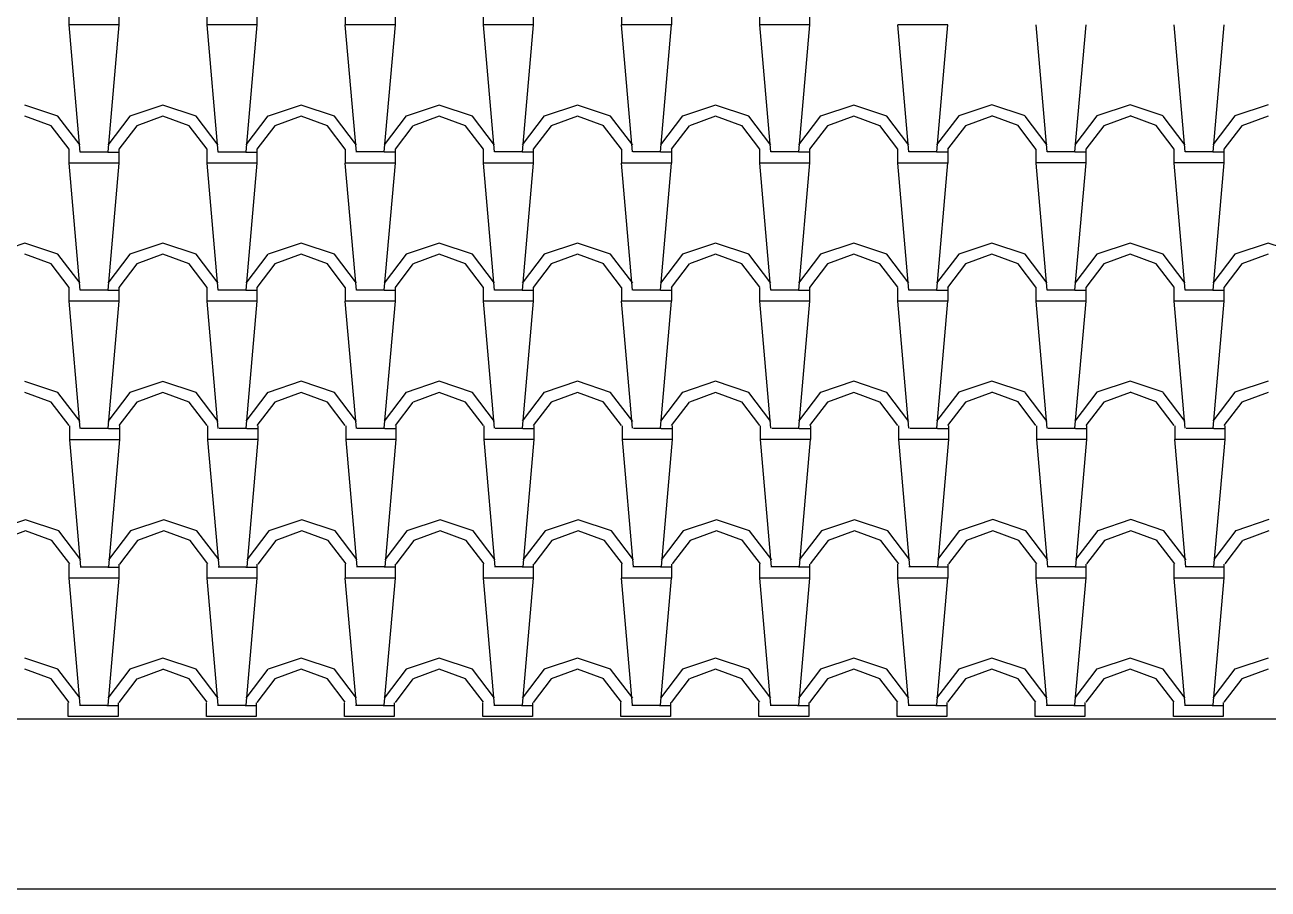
# Model space of a CAD drawing. Extents: x 32549 to 39694, y 7645 to 11950.
# Drawn here: x 34440.8 to 34575.8, y 8915.9 to 9009.8 of the extents above; entities that cross this region are included whole.
import ezdxf

# ---------------------------------------------------------------- set-up
doc = ezdxf.new("R2010")
doc.units = 0
doc.header["$LTSCALE"] = 80
doc.header["$MEASUREMENT"] = 0
doc.layers.add('C3', color=3, linetype='CONTINUOUS')
doc.layers.add('ROOF', color=11, linetype='CONTINUOUS')

msp = doc.modelspace()

# ---------------------------------------------------------------- linework, layer by layer
at = {"layer": 'C3'}
for p, q in [((34986.15, 8934.39), (34021.15, 8934.39)), ((34986.15, 8915.92), (34021.15, 8915.92))]:
    msp.add_line(p, q, dxfattribs=at)
at = {"layer": 'ROOF'}
for p, q in [((34445.63, 9009.76), (34445.63, 9011.26)), ((34451.03, 9011.26), (34451.03, 9009.76)), ((34460.63, 9009.76), (34460.63, 9011.26)), ((34466.03, 9011.26), (34466.03, 9009.76)), ((34475.64, 9009.77), (34475.64, 9011.27)), ((34481.04, 9011.27), (34481.04, 9009.77)), ((34490.64, 9009.77), (34490.64, 9011.27)), ((34496.04, 9011.27), (34496.04, 9009.77)), ((34505.64, 9009.77), (34505.64, 9011.27)), ((34511.04, 9011.27), (34511.04, 9009.77)), ((34520.64, 9009.77), (34520.64, 9011.27)), ((34526.04, 9011.27), (34526.04, 9009.77)), ((34446.83, 8995.96), (34445.63, 9009.76)), ((34449.83, 9009.76), (34445.63, 9009.76)), ((34451.03, 9009.77), (34449.83, 8995.97)), ((34451.03, 9009.76), (34449.83, 9009.76)), ((34461.83, 8995.96), (34460.63, 9009.76)), ((34464.83, 9009.76), (34460.63, 9009.76)), ((34466.03, 9009.77), (34464.83, 8995.97)), ((34466.03, 9009.76), (34464.83, 9009.76)), ((34476.83, 8995.96), (34475.63, 9009.76)), ((34479.84, 9009.77), (34475.64, 9009.77)), ((34481.03, 9009.77), (34479.83, 8995.97)), ((34481.04, 9009.77), (34479.84, 9009.77)), ((34491.83, 8995.97), (34490.63, 9009.77)), ((34494.84, 9009.77), (34490.64, 9009.77)), ((34496.03, 9009.77), (34494.83, 8995.97)), ((34496.04, 9009.77), (34494.84, 9009.77)), ((34506.83, 8995.97), (34505.63, 9009.77)), ((34509.84, 9009.77), (34505.64, 9009.77)), ((34511.03, 9009.77), (34509.83, 8995.97)), ((34511.04, 9009.77), (34509.84, 9009.77)), ((34521.83, 8995.97), (34520.63, 9009.77)), ((34524.84, 9009.77), (34520.64, 9009.77)), ((34526.03, 9009.78), (34524.83, 8995.98)), ((34526.04, 9009.77), (34524.84, 9009.77)), ((34539.84, 9009.77), (34535.64, 9009.77)), ((34536.84, 8995.97), (34535.64, 9009.77)), ((34541.03, 9009.78), (34539.83, 8995.98)), ((34541.04, 9009.77), (34539.84, 9009.77)), ((34551.84, 8995.97), (34550.64, 9009.77)), ((34556.03, 9009.78), (34554.83, 8995.98)), ((34566.84, 8995.97), (34565.64, 9009.77)), ((34571.04, 9009.78), (34569.84, 8995.98)), ((34444.43, 8999.86), (34440.83, 9001.06)), ((34455.83, 9001.06), (34452.23, 8999.86)), ((34459.43, 8999.86), (34455.83, 9001.06)), ((34470.84, 9001.07), (34467.24, 8999.87)), ((34474.44, 8999.87), (34470.84, 9001.07)), ((34485.84, 9001.07), (34482.24, 8999.87)), ((34489.44, 8999.87), (34485.84, 9001.07)), ((34500.84, 9001.07), (34497.24, 8999.87)), ((34504.44, 8999.87), (34500.84, 9001.07)), ((34515.84, 9001.07), (34512.24, 8999.87)), ((34519.44, 8999.87), (34515.84, 9001.07)), ((34530.84, 9001.07), (34527.24, 8999.87)), ((34534.44, 8999.87), (34530.84, 9001.07)), ((34545.84, 9001.08), (34542.24, 8999.88)), ((34549.44, 8999.88), (34545.84, 9001.08)), ((34560.84, 9001.08), (34557.24, 8999.88)), ((34564.44, 8999.88), (34560.84, 9001.08)), ((34575.84, 9001.08), (34572.24, 8999.88)), ((34443.68, 8998.81), (34440.83, 8999.86)), ((34446.83, 8996.71), (34444.43, 8999.86)), ((34452.23, 8999.87), (34449.83, 8996.72)), ((34455.83, 8999.86), (34452.98, 8998.81)), ((34458.68, 8998.81), (34455.83, 8999.86)), ((34461.84, 8996.71), (34459.44, 8999.86)), ((34467.23, 8999.88), (34464.83, 8996.73)), ((34470.84, 8999.86), (34467.99, 8998.81)), ((34473.69, 8998.82), (34470.84, 8999.87)), ((34476.84, 8996.71), (34474.44, 8999.86)), ((34482.24, 8999.88), (34479.84, 8996.73)), ((34485.84, 8999.86), (34482.99, 8998.81)), ((34488.69, 8998.82), (34485.84, 8999.87)), ((34491.84, 8996.71), (34489.44, 8999.86)), ((34497.24, 8999.88), (34494.84, 8996.73)), ((34500.84, 8999.86), (34497.99, 8998.81)), ((34503.69, 8998.82), (34500.84, 8999.87)), ((34506.84, 8996.72), (34504.44, 8999.87)), ((34512.24, 8999.88), (34509.84, 8996.73)), ((34515.84, 8999.86), (34512.99, 8998.81)), ((34518.69, 8998.82), (34515.84, 8999.87)), ((34521.84, 8996.72), (34519.44, 8999.87)), ((34527.24, 8999.88), (34524.84, 8996.73)), ((34530.84, 8999.87), (34527.99, 8998.82)), ((34533.69, 8998.82), (34530.84, 8999.87)), ((34536.84, 8996.72), (34534.44, 8999.87)), ((34542.24, 8999.88), (34539.84, 8996.73)), ((34545.84, 8999.87), (34542.99, 8998.82)), ((34548.69, 8998.83), (34545.84, 8999.88)), ((34551.84, 8996.72), (34549.44, 8999.87)), ((34557.24, 8999.89), (34554.84, 8996.74)), ((34560.84, 8999.87), (34557.99, 8998.82)), ((34563.69, 8998.83), (34560.84, 8999.88)), ((34566.84, 8996.72), (34564.44, 8999.87)), ((34572.24, 8999.89), (34569.84, 8996.74)), ((34575.84, 8999.87), (34572.99, 8998.82)), ((34445.63, 8996.27), (34443.68, 8998.82)), ((34452.98, 8998.81), (34451.03, 8996.26)), ((34460.63, 8996.27), (34458.68, 8998.82)), ((34467.98, 8998.81), (34466.03, 8996.26)), ((34475.63, 8996.27), (34473.68, 8998.82)), ((34482.98, 8998.81), (34481.03, 8996.26)), ((34490.63, 8996.27), (34488.68, 8998.82)), ((34497.98, 8998.81), (34496.03, 8996.26)), ((34505.63, 8996.27), (34503.68, 8998.82)), ((34512.98, 8998.81), (34511.03, 8996.26)), ((34520.63, 8996.28), (34518.68, 8998.83)), ((34527.98, 8998.82), (34526.03, 8996.27)), ((34535.63, 8996.28), (34533.68, 8998.83)), ((34542.98, 8998.82), (34541.03, 8996.27)), ((34550.63, 8996.28), (34548.68, 8998.83)), ((34557.98, 8998.82), (34556.03, 8996.27)), ((34565.63, 8996.28), (34563.68, 8998.83)), ((34572.98, 8998.82), (34571.03, 8996.27)), ((34445.63, 8994.76), (34445.63, 8996.26)), ((34449.83, 8995.96), (34446.83, 8995.96)), ((34449.83, 8995.96), (34451.03, 8995.96)), ((34451.03, 8996.26), (34451.03, 8994.76)), ((34460.63, 8994.76), (34460.63, 8996.26)), ((34464.83, 8995.96), (34461.83, 8995.96)), ((34464.83, 8995.96), (34466.03, 8995.96)), ((34466.03, 8996.26), (34466.03, 8994.76)), ((34475.64, 8994.77), (34475.64, 8996.27)), ((34479.84, 8995.97), (34476.84, 8995.97)), ((34479.84, 8995.97), (34481.04, 8995.97)), ((34481.04, 8996.27), (34481.04, 8994.77)), ((34490.64, 8994.77), (34490.64, 8996.27)), ((34494.84, 8995.97), (34491.84, 8995.97)), ((34494.84, 8995.97), (34496.04, 8995.97)), ((34496.04, 8996.27), (34496.04, 8994.77)), ((34505.64, 8994.77), (34505.64, 8996.27)), ((34509.84, 8995.97), (34506.84, 8995.97)), ((34509.84, 8995.97), (34511.04, 8995.97)), ((34511.04, 8996.27), (34511.04, 8994.77)), ((34520.64, 8994.77), (34520.64, 8996.27)), ((34524.84, 8995.97), (34521.84, 8995.97)), ((34524.84, 8995.97), (34526.04, 8995.97)), ((34526.04, 8996.27), (34526.04, 8994.77)), ((34535.64, 8994.77), (34535.64, 8996.27)), ((34539.84, 8995.97), (34536.84, 8995.97)), ((34539.84, 8995.97), (34541.04, 8995.97)), ((34541.04, 8996.27), (34541.04, 8994.77)), ((34550.64, 8994.78), (34550.64, 8996.28)), ((34554.84, 8995.98), (34551.84, 8995.98)), ((34554.84, 8995.98), (34556.04, 8995.98)), ((34556.04, 8996.28), (34556.04, 8994.78)), ((34565.64, 8994.78), (34565.64, 8996.28)), ((34569.84, 8995.98), (34566.84, 8995.98)), ((34569.84, 8995.98), (34571.04, 8995.98)), ((34571.04, 8996.28), (34571.04, 8994.78)), ((34449.83, 8994.76), (34445.63, 8994.76)), ((34446.83, 8980.96), (34445.63, 8994.76)), ((34451.03, 8994.77), (34449.83, 8980.97)), ((34451.03, 8994.76), (34449.83, 8994.76)), ((34464.83, 8994.76), (34460.63, 8994.76)), ((34461.83, 8980.96), (34460.63, 8994.76)), ((34466.03, 8994.77), (34464.83, 8980.97)), ((34466.03, 8994.76), (34464.83, 8994.76)), ((34476.83, 8980.96), (34475.63, 8994.76)), ((34479.84, 8994.77), (34475.64, 8994.77)), ((34481.03, 8994.77), (34479.83, 8980.97)), ((34481.04, 8994.77), (34479.84, 8994.77)), ((34491.83, 8980.97), (34490.63, 8994.77)), ((34494.84, 8994.77), (34490.64, 8994.77)), ((34496.03, 8994.77), (34494.83, 8980.97)), ((34496.04, 8994.77), (34494.84, 8994.77)), ((34506.83, 8980.97), (34505.63, 8994.77)), ((34509.84, 8994.77), (34505.64, 8994.77)), ((34511.03, 8994.77), (34509.83, 8980.97)), ((34511.04, 8994.77), (34509.84, 8994.77)), ((34521.83, 8980.97), (34520.63, 8994.77)), ((34524.84, 8994.77), (34520.64, 8994.77)), ((34526.03, 8994.78), (34524.83, 8980.98)), ((34526.04, 8994.77), (34524.84, 8994.77)), ((34536.84, 8980.97), (34535.64, 8994.77)), ((34539.84, 8994.77), (34535.64, 8994.77)), ((34541.03, 8994.78), (34539.83, 8980.98)), ((34541.04, 8994.77), (34539.84, 8994.77)), ((34554.84, 8994.78), (34550.64, 8994.78)), ((34551.84, 8980.97), (34550.64, 8994.77)), ((34556.03, 8994.78), (34554.83, 8980.98)), ((34556.04, 8994.78), (34554.84, 8994.78)), ((34569.84, 8994.78), (34565.64, 8994.78)), ((34566.84, 8980.97), (34565.64, 8994.77)), ((34571.04, 8994.78), (34569.84, 8980.98)), ((34571.04, 8994.78), (34569.84, 8994.78)), ((34440.83, 8986.06), (34437.23, 8984.86)), ((34444.43, 8984.86), (34440.83, 8986.06)), ((34455.83, 8986.06), (34452.23, 8984.86)), ((34459.43, 8984.86), (34455.83, 8986.06)), ((34470.84, 8986.07), (34467.24, 8984.87)), ((34474.44, 8984.87), (34470.84, 8986.07)), ((34485.84, 8986.07), (34482.24, 8984.87)), ((34489.44, 8984.87), (34485.84, 8986.07)), ((34500.84, 8986.07), (34497.24, 8984.87)), ((34504.44, 8984.87), (34500.84, 8986.07)), ((34515.84, 8986.07), (34512.24, 8984.87)), ((34519.44, 8984.87), (34515.84, 8986.07)), ((34530.84, 8986.07), (34527.24, 8984.87)), ((34534.44, 8984.87), (34530.84, 8986.07)), ((34545.84, 8986.08), (34542.24, 8984.88)), ((34549.44, 8984.88), (34545.84, 8986.08)), ((34560.84, 8986.08), (34557.24, 8984.88)), ((34564.44, 8984.88), (34560.84, 8986.08)), ((34575.84, 8986.08), (34572.24, 8984.88)), ((34579.44, 8984.88), (34575.84, 8986.08)), ((34443.68, 8983.81), (34440.83, 8984.86)), ((34446.83, 8981.71), (34444.43, 8984.86)), ((34452.23, 8984.87), (34449.83, 8981.72)), ((34455.83, 8984.86), (34452.98, 8983.81)), ((34458.68, 8983.81), (34455.83, 8984.86)), ((34461.84, 8981.71), (34459.44, 8984.86)), ((34467.23, 8984.88), (34464.83, 8981.73)), ((34470.84, 8984.86), (34467.99, 8983.81)), ((34473.69, 8983.82), (34470.84, 8984.87)), ((34476.84, 8981.71), (34474.44, 8984.86)), ((34482.24, 8984.88), (34479.84, 8981.73)), ((34485.84, 8984.86), (34482.99, 8983.81)), ((34488.69, 8983.82), (34485.84, 8984.87)), ((34491.84, 8981.71), (34489.44, 8984.86)), ((34497.24, 8984.88), (34494.84, 8981.73)), ((34500.84, 8984.86), (34497.99, 8983.81)), ((34503.69, 8983.82), (34500.84, 8984.87)), ((34506.84, 8981.72), (34504.44, 8984.87)), ((34512.24, 8984.88), (34509.84, 8981.73)), ((34515.84, 8984.86), (34512.99, 8983.81)), ((34518.69, 8983.82), (34515.84, 8984.87)), ((34521.84, 8981.72), (34519.44, 8984.87)), ((34527.24, 8984.88), (34524.84, 8981.73)), ((34530.84, 8984.87), (34527.99, 8983.82)), ((34533.69, 8983.82), (34530.84, 8984.87)), ((34536.84, 8981.72), (34534.44, 8984.87)), ((34542.24, 8984.89), (34539.84, 8981.74)), ((34545.84, 8984.87), (34542.99, 8983.82)), ((34548.69, 8983.83), (34545.84, 8984.88)), ((34551.84, 8981.72), (34549.44, 8984.87)), ((34557.24, 8984.89), (34554.84, 8981.74)), ((34560.84, 8984.87), (34557.99, 8983.82)), ((34563.69, 8983.83), (34560.84, 8984.88)), ((34566.84, 8981.72), (34564.44, 8984.87)), ((34572.24, 8984.89), (34569.84, 8981.74)), ((34575.84, 8984.87), (34572.99, 8983.82)), ((34445.63, 8981.27), (34443.68, 8983.82)), ((34452.98, 8983.81), (34451.03, 8981.26)), ((34460.63, 8981.27), (34458.68, 8983.82)), ((34467.98, 8983.81), (34466.03, 8981.26)), ((34475.63, 8981.27), (34473.68, 8983.82)), ((34482.98, 8983.81), (34481.03, 8981.26)), ((34490.63, 8981.27), (34488.68, 8983.82)), ((34497.98, 8983.81), (34496.03, 8981.26)), ((34505.63, 8981.27), (34503.68, 8983.82)), ((34512.98, 8983.81), (34511.03, 8981.26)), ((34520.63, 8981.28), (34518.68, 8983.83)), ((34527.98, 8983.82), (34526.03, 8981.27)), ((34535.63, 8981.28), (34533.68, 8983.83)), ((34542.98, 8983.82), (34541.03, 8981.27)), ((34550.63, 8981.28), (34548.68, 8983.83)), ((34557.98, 8983.82), (34556.03, 8981.27)), ((34565.63, 8981.28), (34563.68, 8983.83)), ((34572.98, 8983.82), (34571.03, 8981.27)), ((34445.63, 8979.76), (34445.63, 8981.26)), ((34449.83, 8980.96), (34446.83, 8980.96)), ((34449.83, 8980.96), (34451.03, 8980.96)), ((34451.03, 8981.26), (34451.03, 8979.76)), ((34460.63, 8979.76), (34460.63, 8981.26)), ((34464.83, 8980.96), (34461.83, 8980.96)), ((34464.83, 8980.96), (34466.03, 8980.96)), ((34466.03, 8981.26), (34466.03, 8979.76)), ((34475.64, 8979.77), (34475.64, 8981.27)), ((34479.84, 8980.97), (34476.84, 8980.97)), ((34479.84, 8980.97), (34481.04, 8980.97)), ((34481.04, 8981.27), (34481.04, 8979.77)), ((34490.64, 8979.77), (34490.64, 8981.27)), ((34494.84, 8980.97), (34491.84, 8980.97)), ((34494.84, 8980.97), (34496.04, 8980.97)), ((34496.04, 8981.27), (34496.04, 8979.77)), ((34505.64, 8979.77), (34505.64, 8981.27)), ((34509.84, 8980.97), (34506.84, 8980.97)), ((34509.84, 8980.97), (34511.04, 8980.97)), ((34511.04, 8981.27), (34511.04, 8979.77)), ((34520.64, 8979.77), (34520.64, 8981.27)), ((34524.84, 8980.97), (34521.84, 8980.97)), ((34524.84, 8980.97), (34526.04, 8980.97)), ((34526.04, 8981.27), (34526.04, 8979.77)), ((34535.64, 8979.77), (34535.64, 8981.27)), ((34539.84, 8980.97), (34536.84, 8980.97)), ((34539.84, 8980.97), (34541.04, 8980.97)), ((34541.04, 8981.27), (34541.04, 8979.77)), ((34550.64, 8979.78), (34550.64, 8981.28)), ((34554.84, 8980.98), (34551.84, 8980.98)), ((34554.84, 8980.98), (34556.04, 8980.98)), ((34556.04, 8981.28), (34556.04, 8979.78)), ((34565.64, 8979.78), (34565.64, 8981.28)), ((34569.84, 8980.98), (34566.84, 8980.98)), ((34569.84, 8980.98), (34571.04, 8980.98)), ((34571.04, 8981.28), (34571.04, 8979.78)), ((34449.83, 8979.76), (34445.63, 8979.76)), ((34446.83, 8965.96), (34445.63, 8979.76)), ((34451.03, 8979.77), (34449.83, 8965.97)), ((34451.03, 8979.76), (34449.83, 8979.76)), ((34464.83, 8979.76), (34460.63, 8979.76)), ((34461.83, 8965.96), (34460.63, 8979.76)), ((34466.03, 8979.77), (34464.83, 8965.97)), ((34466.03, 8979.76), (34464.83, 8979.76)), ((34476.83, 8965.96), (34475.63, 8979.76)), ((34479.84, 8979.77), (34475.64, 8979.77)), ((34481.03, 8979.77), (34479.83, 8965.97)), ((34481.04, 8979.77), (34479.84, 8979.77)), ((34491.83, 8965.97), (34490.63, 8979.77)), ((34494.84, 8979.77), (34490.64, 8979.77)), ((34496.03, 8979.77), (34494.83, 8965.97)), ((34496.04, 8979.77), (34494.84, 8979.77)), ((34506.83, 8965.97), (34505.63, 8979.77)), ((34509.84, 8979.77), (34505.64, 8979.77)), ((34511.03, 8979.77), (34509.83, 8965.97)), ((34511.04, 8979.77), (34509.84, 8979.77)), ((34521.83, 8965.97), (34520.63, 8979.77)), ((34524.84, 8979.77), (34520.64, 8979.77)), ((34526.03, 8979.78), (34524.83, 8965.98)), ((34526.04, 8979.77), (34524.84, 8979.77)), ((34536.84, 8965.97), (34535.64, 8979.77)), ((34539.84, 8979.77), (34535.64, 8979.77)), ((34541.03, 8979.78), (34539.83, 8965.98)), ((34541.04, 8979.77), (34539.84, 8979.77)), ((34554.84, 8979.78), (34550.64, 8979.78)), ((34551.84, 8965.97), (34550.64, 8979.77)), ((34556.03, 8979.78), (34554.83, 8965.98)), ((34556.04, 8979.78), (34554.84, 8979.78)), ((34569.84, 8979.78), (34565.64, 8979.78)), ((34566.84, 8965.97), (34565.64, 8979.77)), ((34571.04, 8979.78), (34569.84, 8979.78)), ((34571.04, 8979.78), (34569.84, 8965.98)), ((34444.43, 8969.86), (34440.83, 8971.06)), ((34443.68, 8968.81), (34440.83, 8969.86)), ((34446.83, 8966.71), (34444.43, 8969.86)), ((34452.23, 8969.87), (34449.83, 8966.72)), ((34455.83, 8971.06), (34452.23, 8969.86)), ((34455.83, 8969.86), (34452.98, 8968.81)), ((34459.43, 8969.86), (34455.83, 8971.06)), ((34458.68, 8968.81), (34455.83, 8969.86)), ((34461.84, 8966.71), (34459.44, 8969.86)), ((34467.23, 8969.88), (34464.83, 8966.73)), ((34470.84, 8971.07), (34467.24, 8969.87)), ((34470.84, 8969.86), (34467.99, 8968.81)), ((34474.44, 8969.87), (34470.84, 8971.07)), ((34473.69, 8968.82), (34470.84, 8969.87)), ((34476.84, 8966.71), (34474.44, 8969.86)), ((34482.24, 8969.88), (34479.84, 8966.73)), ((34485.84, 8971.07), (34482.24, 8969.87)), ((34485.84, 8969.86), (34482.99, 8968.81)), ((34489.44, 8969.87), (34485.84, 8971.07)), ((34488.69, 8968.82), (34485.84, 8969.87)), ((34491.84, 8966.71), (34489.44, 8969.86)), ((34497.24, 8969.88), (34494.84, 8966.73)), ((34500.84, 8971.07), (34497.24, 8969.87)), ((34500.84, 8969.86), (34497.99, 8968.81)), ((34504.44, 8969.87), (34500.84, 8971.07)), ((34503.69, 8968.82), (34500.84, 8969.87)), ((34506.84, 8966.72), (34504.44, 8969.87)), ((34512.24, 8969.88), (34509.84, 8966.73)), ((34515.84, 8971.07), (34512.24, 8969.87)), ((34515.84, 8969.86), (34512.99, 8968.81)), ((34519.44, 8969.87), (34515.84, 8971.07)), ((34518.69, 8968.82), (34515.84, 8969.87)), ((34521.84, 8966.72), (34519.44, 8969.87)), ((34527.24, 8969.88), (34524.84, 8966.73)), ((34530.84, 8971.07), (34527.24, 8969.87)), ((34530.84, 8969.87), (34527.99, 8968.82)), ((34534.44, 8969.87), (34530.84, 8971.07)), ((34533.69, 8968.82), (34530.84, 8969.87)), ((34536.84, 8966.72), (34534.44, 8969.87)), ((34542.24, 8969.89), (34539.84, 8966.74)), ((34545.84, 8971.08), (34542.24, 8969.88)), ((34545.84, 8969.87), (34542.99, 8968.82)), ((34549.44, 8969.88), (34545.84, 8971.08)), ((34548.69, 8968.83), (34545.84, 8969.88)), ((34551.84, 8966.72), (34549.44, 8969.87)), ((34557.24, 8969.89), (34554.84, 8966.74)), ((34560.84, 8971.08), (34557.24, 8969.88)), ((34560.84, 8969.87), (34557.99, 8968.82)), ((34564.44, 8969.88), (34560.84, 8971.08)), ((34563.69, 8968.83), (34560.84, 8969.88)), ((34566.84, 8966.72), (34564.44, 8969.87)), ((34572.24, 8969.89), (34569.84, 8966.74)), ((34575.84, 8971.08), (34572.24, 8969.88)), ((34575.84, 8969.87), (34572.99, 8968.82)), ((34445.63, 8966.27), (34443.68, 8968.82)), ((34452.98, 8968.81), (34451.03, 8966.26)), ((34460.63, 8966.27), (34458.68, 8968.82)), ((34467.98, 8968.81), (34466.03, 8966.26)), ((34475.63, 8966.27), (34473.68, 8968.82)), ((34482.98, 8968.81), (34481.03, 8966.26)), ((34490.63, 8966.27), (34488.68, 8968.82)), ((34497.98, 8968.81), (34496.03, 8966.26)), ((34505.63, 8966.27), (34503.68, 8968.82)), ((34512.98, 8968.81), (34511.03, 8966.26)), ((34520.63, 8966.28), (34518.68, 8968.83)), ((34527.98, 8968.82), (34526.03, 8966.27)), ((34535.63, 8966.28), (34533.68, 8968.83)), ((34542.98, 8968.82), (34541.03, 8966.27)), ((34550.63, 8966.28), (34548.68, 8968.83)), ((34557.98, 8968.82), (34556.03, 8966.27)), ((34565.63, 8966.28), (34563.68, 8968.83)), ((34572.98, 8968.82), (34571.03, 8966.27)), ((34445.72, 8964.73), (34445.72, 8966.23)), ((34449.92, 8965.93), (34446.92, 8965.93)), ((34449.92, 8965.93), (34451.12, 8965.93)), ((34451.12, 8966.23), (34451.12, 8964.73)), ((34460.72, 8964.74), (34460.72, 8966.24)), ((34464.92, 8965.94), (34461.92, 8965.94)), ((34464.92, 8965.94), (34466.12, 8965.94)), ((34466.12, 8966.24), (34466.12, 8964.74)), ((34475.72, 8964.74), (34475.72, 8966.24)), ((34479.92, 8965.94), (34476.92, 8965.94)), ((34479.92, 8965.94), (34481.12, 8965.94)), ((34481.12, 8966.24), (34481.12, 8964.74)), ((34490.72, 8964.74), (34490.72, 8966.24)), ((34494.92, 8965.94), (34491.92, 8965.94)), ((34494.92, 8965.94), (34496.12, 8965.94)), ((34496.12, 8966.24), (34496.12, 8964.74)), ((34505.72, 8964.74), (34505.72, 8966.24)), ((34509.92, 8965.94), (34506.92, 8965.94)), ((34509.92, 8965.94), (34511.12, 8965.94)), ((34511.12, 8966.24), (34511.12, 8964.74)), ((34520.73, 8964.74), (34520.73, 8966.24)), ((34524.93, 8965.94), (34521.93, 8965.94)), ((34524.93, 8965.94), (34526.13, 8965.94)), ((34526.13, 8966.24), (34526.13, 8964.74)), ((34535.73, 8964.75), (34535.73, 8966.25)), ((34539.93, 8965.95), (34536.93, 8965.95)), ((34539.93, 8965.95), (34541.13, 8965.95)), ((34541.13, 8966.25), (34541.13, 8964.75)), ((34550.73, 8964.75), (34550.73, 8966.25)), ((34554.93, 8965.95), (34551.93, 8965.95)), ((34554.93, 8965.95), (34556.13, 8965.95)), ((34556.13, 8966.25), (34556.13, 8964.75)), ((34565.73, 8964.75), (34565.73, 8966.25)), ((34569.93, 8965.95), (34566.93, 8965.95)), ((34569.93, 8965.95), (34571.13, 8965.95)), ((34571.13, 8966.25), (34571.13, 8964.75)), ((34446.92, 8950.93), (34445.72, 8964.73)), ((34449.92, 8964.73), (34445.72, 8964.73)), ((34451.12, 8964.74), (34449.92, 8950.94)), ((34451.12, 8964.73), (34449.92, 8964.73)), ((34464.92, 8964.74), (34460.72, 8964.74)), ((34461.92, 8950.93), (34460.72, 8964.73)), ((34466.12, 8964.74), (34464.92, 8964.74)), ((34466.12, 8964.74), (34464.92, 8950.94)), ((34479.92, 8964.74), (34475.72, 8964.74)), ((34476.92, 8950.93), (34475.72, 8964.73)), ((34481.12, 8964.74), (34479.92, 8964.74)), ((34481.12, 8964.74), (34479.92, 8950.94)), ((34491.92, 8950.94), (34490.72, 8964.74)), ((34494.92, 8964.74), (34490.72, 8964.74)), ((34496.12, 8964.74), (34494.92, 8964.74)), ((34496.12, 8964.74), (34494.92, 8950.94)), ((34506.92, 8950.94), (34505.72, 8964.74)), ((34509.92, 8964.74), (34505.72, 8964.74)), ((34511.12, 8964.75), (34509.92, 8950.95)), ((34511.12, 8964.74), (34509.92, 8964.74)), ((34521.92, 8950.94), (34520.72, 8964.74)), ((34524.93, 8964.74), (34520.73, 8964.74)), ((34526.12, 8964.75), (34524.92, 8950.95)), ((34526.13, 8964.74), (34524.93, 8964.74)), ((34536.92, 8950.94), (34535.72, 8964.74)), ((34539.93, 8964.75), (34535.73, 8964.75)), ((34541.12, 8964.75), (34539.92, 8950.95)), ((34541.13, 8964.75), (34539.93, 8964.75)), ((34551.92, 8950.94), (34550.72, 8964.74)), ((34554.93, 8964.75), (34550.73, 8964.75)), ((34556.12, 8964.75), (34554.92, 8950.95)), ((34556.13, 8964.75), (34554.93, 8964.75)), ((34566.92, 8950.94), (34565.72, 8964.74)), ((34569.93, 8964.75), (34565.73, 8964.75)), ((34571.12, 8964.75), (34569.92, 8950.95)), ((34571.13, 8964.75), (34569.93, 8964.75)), ((34440.92, 8956.03), (34437.32, 8954.83)), ((34444.52, 8954.83), (34440.92, 8956.03)), ((34455.92, 8956.04), (34452.32, 8954.84)), ((34459.52, 8954.84), (34455.92, 8956.04)), ((34470.92, 8956.04), (34467.32, 8954.84)), ((34474.52, 8954.84), (34470.92, 8956.04)), ((34485.92, 8956.04), (34482.32, 8954.84)), ((34489.52, 8954.84), (34485.92, 8956.04)), ((34500.92, 8956.04), (34497.32, 8954.84)), ((34504.52, 8954.84), (34500.92, 8956.04)), ((34515.93, 8956.04), (34512.33, 8954.84)), ((34519.53, 8954.84), (34515.93, 8956.04)), ((34530.93, 8956.04), (34527.33, 8954.84)), ((34534.53, 8954.84), (34530.93, 8956.04)), ((34545.93, 8956.05), (34542.33, 8954.85)), ((34549.53, 8954.85), (34545.93, 8956.05)), ((34560.93, 8956.05), (34557.33, 8954.85)), ((34564.53, 8954.85), (34560.93, 8956.05)), ((34575.93, 8956.05), (34572.33, 8954.85)), ((34440.92, 8954.83), (34438.07, 8953.78)), ((34443.77, 8953.78), (34440.92, 8954.83)), ((34445.72, 8951.24), (34443.77, 8953.79)), ((34446.92, 8951.68), (34444.52, 8954.83)), ((34452.32, 8954.84), (34449.92, 8951.69)), ((34453.07, 8953.78), (34451.12, 8951.23)), ((34455.92, 8954.83), (34453.07, 8953.78)), ((34458.77, 8953.79), (34455.92, 8954.84)), ((34460.72, 8951.24), (34458.77, 8953.79)), ((34461.92, 8951.68), (34459.52, 8954.83)), ((34467.32, 8954.85), (34464.92, 8951.7)), ((34468.07, 8953.78), (34466.12, 8951.23)), ((34470.92, 8954.83), (34468.07, 8953.78)), ((34473.77, 8953.79), (34470.92, 8954.84)), ((34475.72, 8951.24), (34473.77, 8953.79)), ((34476.92, 8951.68), (34474.52, 8954.83)), ((34482.32, 8954.85), (34479.92, 8951.7)), ((34483.07, 8953.78), (34481.12, 8951.23)), ((34485.92, 8954.83), (34483.07, 8953.78)), ((34488.77, 8953.79), (34485.92, 8954.84)), ((34490.72, 8951.24), (34488.77, 8953.79)), ((34491.92, 8951.68), (34489.52, 8954.83)), ((34497.32, 8954.85), (34494.92, 8951.7)), ((34498.07, 8953.78), (34496.12, 8951.23)), ((34500.92, 8954.83), (34498.07, 8953.78)), ((34503.78, 8953.79), (34500.93, 8954.84)), ((34505.72, 8951.24), (34503.77, 8953.79)), ((34506.93, 8951.69), (34504.53, 8954.84)), ((34512.32, 8954.85), (34509.92, 8951.7)), ((34513.07, 8953.79), (34511.12, 8951.24)), ((34515.93, 8954.83), (34513.08, 8953.78)), ((34518.78, 8953.79), (34515.93, 8954.84)), ((34520.72, 8951.25), (34518.77, 8953.8)), ((34521.93, 8951.69), (34519.53, 8954.84)), ((34527.33, 8954.85), (34524.93, 8951.7)), ((34528.07, 8953.79), (34526.12, 8951.24)), ((34530.93, 8954.84), (34528.08, 8953.79)), ((34533.78, 8953.8), (34530.93, 8954.85)), ((34535.72, 8951.25), (34533.77, 8953.8)), ((34536.93, 8951.69), (34534.53, 8954.84)), ((34542.33, 8954.86), (34539.93, 8951.71)), ((34543.07, 8953.79), (34541.12, 8951.24)), ((34545.93, 8954.84), (34543.08, 8953.79)), ((34548.78, 8953.8), (34545.93, 8954.85)), ((34550.72, 8951.25), (34548.77, 8953.8)), ((34551.93, 8951.69), (34549.53, 8954.84)), ((34557.33, 8954.86), (34554.93, 8951.71)), ((34558.07, 8953.79), (34556.12, 8951.24)), ((34560.93, 8954.84), (34558.08, 8953.79)), ((34563.78, 8953.8), (34560.93, 8954.85)), ((34565.72, 8951.25), (34563.77, 8953.8)), ((34566.93, 8951.69), (34564.53, 8954.84)), ((34572.33, 8954.86), (34569.93, 8951.71)), ((34573.07, 8953.79), (34571.12, 8951.24)), ((34575.93, 8954.84), (34573.08, 8953.79)), ((34445.63, 8949.7), (34445.63, 8951.2)), ((34449.83, 8950.9), (34446.83, 8950.9)), ((34449.83, 8950.9), (34451.03, 8950.9)), ((34451.03, 8951.2), (34451.03, 8949.7)), ((34460.63, 8949.7), (34460.63, 8951.2)), ((34464.83, 8950.9), (34461.83, 8950.9)), ((34464.83, 8950.9), (34466.03, 8950.9)), ((34466.03, 8951.2), (34466.03, 8949.7)), ((34475.64, 8949.71), (34475.64, 8951.21)), ((34479.84, 8950.91), (34476.84, 8950.91)), ((34479.84, 8950.91), (34481.04, 8950.91)), ((34481.04, 8951.21), (34481.04, 8949.71)), ((34490.64, 8949.71), (34490.64, 8951.21)), ((34494.84, 8950.91), (34491.84, 8950.91)), ((34494.84, 8950.91), (34496.04, 8950.91)), ((34496.04, 8951.21), (34496.04, 8949.71)), ((34505.64, 8949.71), (34505.64, 8951.21)), ((34509.84, 8950.91), (34506.84, 8950.91)), ((34509.84, 8950.91), (34511.04, 8950.91)), ((34511.04, 8951.21), (34511.04, 8949.71)), ((34520.64, 8949.71), (34520.64, 8951.21)), ((34524.84, 8950.91), (34521.84, 8950.91)), ((34524.84, 8950.91), (34526.04, 8950.91)), ((34526.04, 8951.21), (34526.04, 8949.71)), ((34535.64, 8949.71), (34535.64, 8951.21)), ((34539.84, 8950.91), (34536.84, 8950.91)), ((34539.84, 8950.91), (34541.04, 8950.91)), ((34541.04, 8951.21), (34541.04, 8949.71)), ((34550.64, 8949.71), (34550.64, 8951.21)), ((34554.84, 8950.91), (34551.84, 8950.91)), ((34554.84, 8950.91), (34556.04, 8950.91)), ((34556.04, 8951.21), (34556.04, 8949.71)), ((34565.64, 8949.71), (34565.64, 8951.21)), ((34569.84, 8950.91), (34566.84, 8950.91)), ((34569.84, 8950.91), (34571.04, 8950.91)), ((34571.04, 8951.21), (34571.04, 8949.71)), ((34446.83, 8935.9), (34445.63, 8949.7)), ((34449.83, 8949.7), (34445.63, 8949.7)), ((34451.03, 8949.71), (34449.83, 8935.91)), ((34451.03, 8949.7), (34449.83, 8949.7)), ((34461.83, 8935.9), (34460.63, 8949.7)), ((34464.83, 8949.7), (34460.63, 8949.7)), ((34466.03, 8949.71), (34464.83, 8935.91)), ((34466.03, 8949.7), (34464.83, 8949.7)), ((34476.83, 8935.9), (34475.63, 8949.7)), ((34479.84, 8949.71), (34475.64, 8949.71)), ((34481.03, 8949.71), (34479.83, 8935.91)), ((34481.04, 8949.71), (34479.84, 8949.71)), ((34491.83, 8935.9), (34490.63, 8949.7)), ((34494.84, 8949.71), (34490.64, 8949.71)), ((34496.03, 8949.71), (34494.83, 8935.91)), ((34496.04, 8949.71), (34494.84, 8949.71)), ((34506.83, 8935.91), (34505.63, 8949.71)), ((34509.84, 8949.71), (34505.64, 8949.71)), ((34511.03, 8949.71), (34509.83, 8935.91)), ((34511.04, 8949.71), (34509.84, 8949.71)), ((34521.83, 8935.91), (34520.63, 8949.71)), ((34524.84, 8949.71), (34520.64, 8949.71)), ((34526.03, 8949.71), (34524.83, 8935.91)), ((34526.04, 8949.71), (34524.84, 8949.71)), ((34539.84, 8949.71), (34535.64, 8949.71)), ((34536.84, 8935.91), (34535.64, 8949.71)), ((34541.03, 8949.72), (34539.83, 8935.92)), ((34541.04, 8949.71), (34539.84, 8949.71)), ((34554.84, 8949.71), (34550.64, 8949.71)), ((34551.84, 8935.91), (34550.64, 8949.71)), ((34556.03, 8949.72), (34554.83, 8935.92)), ((34556.04, 8949.71), (34554.84, 8949.71)), ((34569.84, 8949.71), (34565.64, 8949.71)), ((34566.84, 8935.91), (34565.64, 8949.71)), ((34571.04, 8949.72), (34569.84, 8935.92)), ((34571.04, 8949.71), (34569.84, 8949.71)), ((34444.43, 8939.8), (34440.83, 8941)), ((34455.83, 8941), (34452.23, 8939.8)), ((34459.43, 8939.8), (34455.83, 8941)), ((34470.84, 8941), (34467.24, 8939.8)), ((34474.44, 8939.8), (34470.84, 8941)), ((34485.84, 8941.01), (34482.24, 8939.81)), ((34489.44, 8939.81), (34485.84, 8941.01)), ((34500.84, 8941.01), (34497.24, 8939.81)), ((34504.44, 8939.81), (34500.84, 8941.01)), ((34515.84, 8941.01), (34512.24, 8939.81)), ((34519.44, 8939.81), (34515.84, 8941.01)), ((34530.84, 8941.01), (34527.24, 8939.81)), ((34534.44, 8939.81), (34530.84, 8941.01)), ((34545.84, 8941.01), (34542.24, 8939.81)), ((34549.44, 8939.81), (34545.84, 8941.01)), ((34560.84, 8941.02), (34557.24, 8939.82)), ((34564.44, 8939.81), (34560.84, 8941.01)), ((34575.84, 8941.02), (34572.24, 8939.82)), ((34443.68, 8938.75), (34440.83, 8939.8)), ((34445.63, 8936.2), (34443.68, 8938.75)), ((34446.83, 8936.65), (34444.43, 8939.8)), ((34452.23, 8939.81), (34449.83, 8936.66)), ((34452.98, 8938.75), (34451.03, 8936.2)), ((34455.83, 8939.79), (34452.98, 8938.74)), ((34458.68, 8938.75), (34455.83, 8939.8)), ((34460.63, 8936.21), (34458.68, 8938.76)), ((34461.84, 8936.65), (34459.44, 8939.8)), ((34467.23, 8939.81), (34464.83, 8936.66)), ((34467.98, 8938.75), (34466.03, 8936.2)), ((34470.84, 8939.8), (34467.99, 8938.75)), ((34473.69, 8938.76), (34470.84, 8939.81)), ((34475.63, 8936.21), (34473.68, 8938.76)), ((34476.84, 8936.65), (34474.44, 8939.8)), ((34482.24, 8939.82), (34479.84, 8936.67)), ((34482.98, 8938.75), (34481.03, 8936.2)), ((34485.84, 8939.8), (34482.99, 8938.75)), ((34488.69, 8938.76), (34485.84, 8939.81)), ((34490.63, 8936.21), (34488.68, 8938.76)), ((34491.84, 8936.65), (34489.44, 8939.8)), ((34497.24, 8939.82), (34494.84, 8936.67)), ((34497.98, 8938.75), (34496.03, 8936.2)), ((34500.84, 8939.8), (34497.99, 8938.75)), ((34503.69, 8938.76), (34500.84, 8939.81)), ((34505.63, 8936.21), (34503.68, 8938.76)), ((34506.84, 8936.65), (34504.44, 8939.8)), ((34512.24, 8939.82), (34509.84, 8936.67)), ((34512.98, 8938.75), (34511.03, 8936.2)), ((34515.84, 8939.8), (34512.99, 8938.75)), ((34518.69, 8938.76), (34515.84, 8939.81)), ((34520.63, 8936.21), (34518.68, 8938.76)), ((34521.84, 8936.66), (34519.44, 8939.81)), ((34527.24, 8939.82), (34524.84, 8936.67)), ((34527.98, 8938.75), (34526.03, 8936.2)), ((34530.84, 8939.8), (34527.99, 8938.75)), ((34533.69, 8938.76), (34530.84, 8939.81)), ((34535.63, 8936.22), (34533.68, 8938.77)), ((34536.84, 8936.66), (34534.44, 8939.81)), ((34542.24, 8939.82), (34539.84, 8936.67)), ((34542.98, 8938.76), (34541.03, 8936.21)), ((34545.84, 8939.81), (34542.99, 8938.76)), ((34548.69, 8938.76), (34545.84, 8939.81)), ((34550.63, 8936.22), (34548.68, 8938.77)), ((34551.84, 8936.66), (34549.44, 8939.81)), ((34557.24, 8939.83), (34554.84, 8936.68)), ((34557.98, 8938.76), (34556.03, 8936.21)), ((34560.84, 8939.81), (34557.99, 8938.76)), ((34563.69, 8938.76), (34560.84, 8939.81)), ((34565.63, 8936.22), (34563.68, 8938.77)), ((34566.84, 8936.66), (34564.44, 8939.81)), ((34572.24, 8939.83), (34569.84, 8936.68)), ((34572.98, 8938.76), (34571.03, 8936.21)), ((34575.84, 8939.81), (34572.99, 8938.76)), ((34445.55, 8934.67), (34445.55, 8936.17)), ((34450.95, 8936.17), (34450.95, 8934.67)), ((34460.55, 8934.67), (34460.55, 8936.17)), ((34465.95, 8936.17), (34465.95, 8934.67)), ((34475.55, 8934.67), (34475.55, 8936.17)), ((34480.95, 8936.17), (34480.95, 8934.67)), ((34490.55, 8934.67), (34490.55, 8936.17)), ((34495.95, 8936.17), (34495.95, 8934.67)), ((34505.55, 8934.68), (34505.55, 8936.18)), ((34510.95, 8936.18), (34510.95, 8934.68)), ((34520.55, 8934.68), (34520.55, 8936.18)), ((34525.95, 8936.18), (34525.95, 8934.68)), ((34535.55, 8934.68), (34535.55, 8936.18)), ((34540.95, 8936.18), (34540.95, 8934.68)), ((34550.55, 8934.68), (34550.55, 8936.18)), ((34555.95, 8936.18), (34555.95, 8934.68)), ((34565.55, 8934.68), (34565.55, 8936.18)), ((34570.95, 8936.18), (34570.95, 8934.68)), ((34449.75, 8934.67), (34445.55, 8934.67)), ((34449.75, 8935.87), (34446.75, 8935.87)), ((34449.75, 8935.87), (34450.95, 8935.87)), ((34450.95, 8934.67), (34449.75, 8934.67)), ((34464.75, 8934.67), (34460.55, 8934.67)), ((34464.75, 8935.87), (34461.75, 8935.87)), ((34464.75, 8935.87), (34465.95, 8935.87)), ((34465.95, 8934.67), (34464.75, 8934.67)), ((34479.75, 8934.67), (34475.55, 8934.67)), ((34479.75, 8935.87), (34476.75, 8935.87)), ((34479.75, 8935.87), (34480.95, 8935.87)), ((34480.95, 8934.67), (34479.75, 8934.67)), ((34494.75, 8934.67), (34490.55, 8934.67)), ((34494.75, 8935.87), (34491.75, 8935.87)), ((34494.75, 8935.87), (34495.95, 8935.87)), ((34495.95, 8934.67), (34494.75, 8934.67)), ((34509.75, 8934.68), (34505.55, 8934.68)), ((34509.75, 8935.88), (34506.75, 8935.88)), ((34509.75, 8935.88), (34510.95, 8935.88)), ((34510.95, 8934.68), (34509.75, 8934.68)), ((34524.75, 8934.68), (34520.55, 8934.68)), ((34524.75, 8935.88), (34521.75, 8935.88)), ((34524.75, 8935.88), (34525.95, 8935.88)), ((34525.95, 8934.68), (34524.75, 8934.68)), ((34539.75, 8934.68), (34535.55, 8934.68)), ((34539.75, 8935.88), (34536.75, 8935.88)), ((34539.75, 8935.88), (34540.95, 8935.88)), ((34540.95, 8934.68), (34539.75, 8934.68)), ((34554.75, 8934.68), (34550.55, 8934.68)), ((34554.75, 8935.88), (34551.75, 8935.88)), ((34554.75, 8935.88), (34555.95, 8935.88)), ((34555.95, 8934.68), (34554.75, 8934.68)), ((34569.75, 8934.68), (34565.55, 8934.68)), ((34569.75, 8935.88), (34566.75, 8935.88)), ((34569.75, 8935.88), (34570.95, 8935.88)), ((34570.95, 8934.68), (34569.75, 8934.68))]:
    msp.add_line(p, q, dxfattribs=at)

doc.saveas('drawing.dxf')
